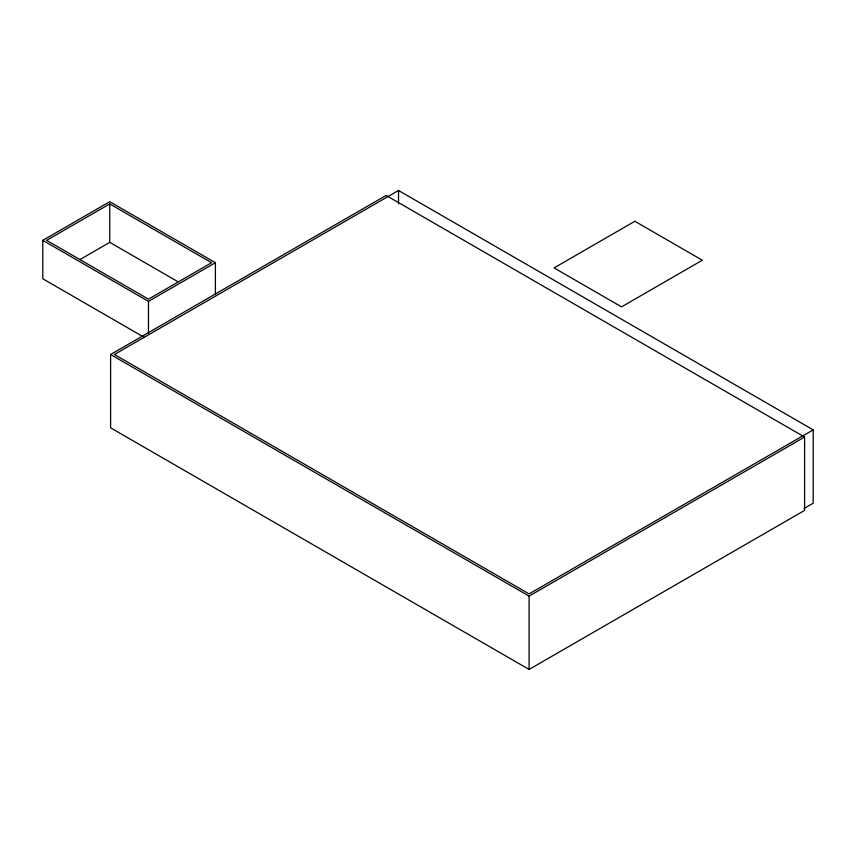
<?xml version="1.0" encoding="UTF-8"?>
<svg xmlns="http://www.w3.org/2000/svg" width="856" height="856" viewBox="0 0 856 856"><rect width="100%" height="100%" fill="white"/><g stroke="black" fill="none" stroke-linecap="round" stroke-linejoin="round"><path stroke-width="1.28" d="M143.872 337.136L42.8 278.778L42.8 240.354L109.739 201.706L215.402 262.717L215.402 294.518M109.739 203.921L46.62 240.354L148.473 299.161L211.582 262.717L109.739 203.921L109.739 242.344L178.016 281.763M79.897 259.571L109.739 242.344M42.8 240.354L148.473 301.365L215.402 262.717M110.606 354.491L386.11 195.436L804.597 437.041L804.597 510.39L529.094 669.446L110.606 427.84L110.606 354.491L529.094 596.108L804.597 437.041M813.2 429.873L398.532 190.471L114.426 354.491L529.094 593.904L813.2 429.873L813.2 503.221L803.966 508.55M529.094 596.108L529.094 669.446M398.532 190.471L398.532 203.803M148.473 301.365L148.473 333.166M685.282 186.555L685.282 186.555M634.852 221.265L554.078 267.907L621.552 306.865L702.337 260.224L634.852 221.265M702.915 196.741L702.915 196.741"/></g></svg>
